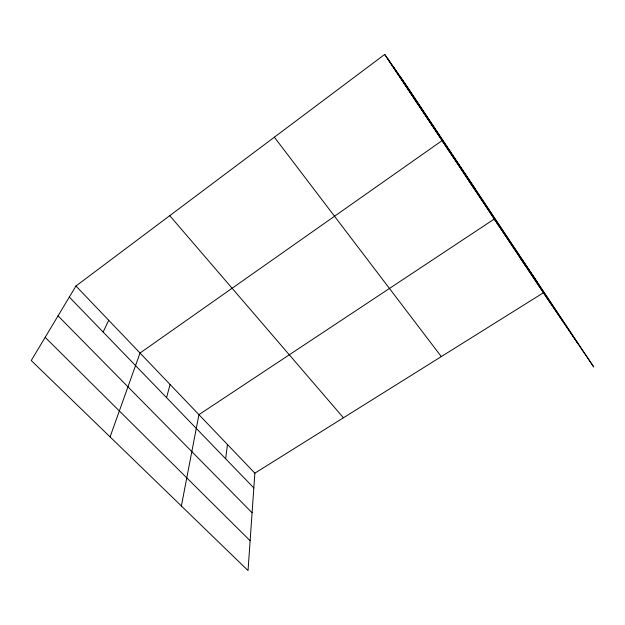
<?xml version="1.0" encoding="UTF-8"?>
<svg xmlns="http://www.w3.org/2000/svg" width="625" height="625" viewBox="0 0 625 625"><rect width="100%" height="100%" fill="white"/><g stroke="black" fill="none" stroke-linecap="round" stroke-linejoin="round"><path stroke-width="0.94" d="M75.953 286.008L254.859 473.164L248.039 570.578L31.25 360.523L75.953 286.008L384.695 54.422L406.492 85.602L593.75 366.992L543.43 292.75L384.695 54.422M225.656 458.781L227.461 444.5M181.375 505.984L198.93 414.656L494.32 219.008L537.031 281.758M166.555 397.656L170.078 384.477M110.078 436.898L140.023 353.031L442.094 140.594L475.531 189.344M103.164 332.078L108.672 320.234M254.859 473.164L543.43 292.75M45.164 337.328L250.125 540.742M58.039 315.867L252.086 512.758M69.312 297.07L253.828 487.922M169.734 215.664L343.43 417.789M274.367 137.18L441.305 356.602M414.086 98.547L418.164 104.445M468.805 180.703L474.445 188.969M519.43 256.719L526.367 266.922M399.586 75.719L578.125 343.938M393.289 66.719L563.641 322.57M387.859 58.945L550.922 303.805"/></g></svg>
